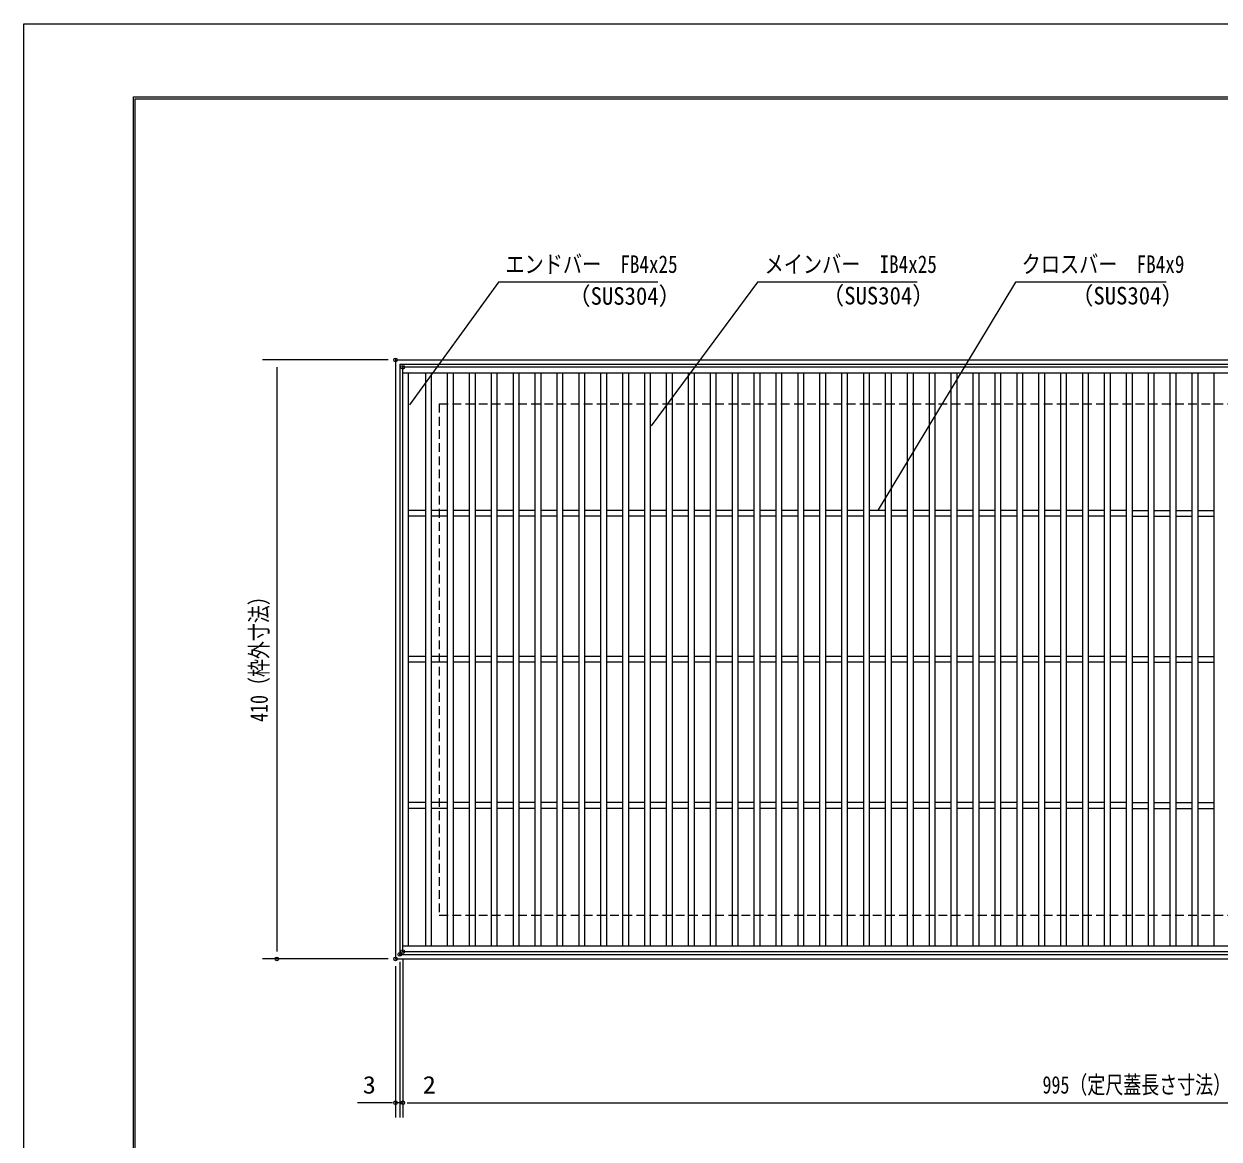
# Model space of a CAD drawing. Units: millimetres, scale not verified. Extents: x -1050 to 1050, y -742 to 742.
# Drawn here: x -1050 to -231, y -21 to 742 of the extents above; entities that cross this region are included whole.
import ezdxf
from ezdxf.enums import TextEntityAlignment as Align

# ---------------------------------------------------------------- set-up
doc = ezdxf.new("R2010")
doc.units = ezdxf.units.MM
doc.header["$LTSCALE"] = 5
doc.header["$PDMODE"] = 32
doc.header["$PDSIZE"] = 2.5
doc.linetypes.add('DASHED1', pattern=[1.8, 1.2, -0.6])
for name, color, linetype, lineweight in [('0-0_7-図\u3000枠', 4, 'Continuous', 9), ('0-2_枠', 7, 'Continuous', 9), ('0-3_寸法注釈', 2, 'Continuous', 9), ('0-5_DEFPOINTS', 134, 'Continuous', 9), ('0-6_蓋', 5, 'Continuous', 9), ('0-A_溝開口', 4, 'DASHED1', 9)]:
    doc.layers.add(name, color=color, linetype=linetype, lineweight=lineweight)
doc.styles.add('ＭＳ ゴシック', font='')
doc.styles.get('ＭＳ ゴシック').set_extended_font_data('MS Gothic')

msp = doc.modelspace()

# ---------------------------------------------------------------- linework, layer by layer
at = {"layer": '0-0_7-図\u3000枠'}
for p, q in [((-975, -692.5), (-975, 692.5)), ((-973.75, -691.25), (-973.75, 691.25)), ((-973.75, 691.25), (998.75, 691.25))]:
    msp.add_line(p, q, dxfattribs=at)
msp.add_lwpolyline([(-975, 692.5), (1000, 692.5), (1000, -692.5)], dxfattribs=at)
at = {"layer": '0-2_枠'}
for p, q in [((-795.45, 512.475), (409.55, 512.475)), ((-795.45, 512.475), (-795.45, 102.475)), ((-792.45, 509.475), (407.714, 509.475)), ((-792.45, 509.475), (-792.45, 105.475)), ((-795.45, 102.475), (409.55, 102.475)), ((-792.45, 105.475), (411.386, 105.475))]:
    msp.add_line(p, q, dxfattribs=at)
at = {"layer": '0-3_寸法注釈'}
for p, q in [((-800.45, 512.475), (-886.669, 512.475)), ((-876.669, 507.475), (-876.669, 107.475)), ((-800.45, 102.475), (-886.669, 102.475)), ((-792.45, 100.475), (-792.45, -6.047)), ((-792.45, 100.475), (-792.45, -6.047)), ((-790.45, 102.475), (-790.45, -6.047)), ((-790.45, 102.475), (-790.45, -6.047)), ((-795.45, 97.475), (-795.45, -6.047)), ((-800.45, 3.953), (-821.563, 3.953)), ((-797.45, 3.953), (-802.45, 3.953)), ((-792.45, 3.953), (-795.45, 3.953)), ((-792.45, 3.953), (-790.45, 3.953)), ((-787.45, 3.953), (-782.45, 3.953)), ((-785.45, 3.953), (199.55, 3.953)), ((-785.45, 3.953), (-764.337, 3.953))]:
    msp.add_line(p, q, dxfattribs=at)
for points in [[(-615.707, 565.749), (-724.931, 565.749), (-785.857, 481.667)], [(-438.147, 565.749), (-547.371, 565.749), (-620.349, 467.453)], [(-267.513, 565.749), (-370.72, 565.749), (-464.747, 409.829)]]:
    msp.add_lwpolyline(points, dxfattribs=at)
at = {"layer": '0-5_DEFPOINTS'}
msp.add_lwpolyline([(-1050, -742.5), (-1050, 742.5), (1050, 742.5), (1050, -742.5)], close=True, dxfattribs=at)
for p in [(-795.45, 512.475), (-792.45, 105.475), (-790.45, 107.475), (-876.669, 102.475), (-795.45, 102.475), (-795.45, 102.475), (-795.45, 3.953), (-790.45, 3.953)]:
    msp.add_point(p, dxfattribs=at)
at = {"layer": '0-6_蓋'}
for p, q in [((204.55, 507.475), (-790.45, 507.475)), ((-790.45, 107.475), (-790.45, 507.475)), ((204.55, 503.475), (-790.45, 503.475)), ((-786.45, 111.475), (-786.45, 503.475)), ((-774.95, 503.475), (-774.95, 111.475)), ((-770.95, 503.475), (-770.95, 111.475)), ((-759.95, 503.475), (-759.95, 111.475)), ((-755.95, 503.475), (-755.95, 111.475)), ((-744.95, 503.475), (-744.95, 111.475)), ((-740.95, 503.475), (-740.95, 111.475)), ((-729.95, 503.475), (-729.95, 111.475)), ((-725.95, 503.475), (-725.95, 111.475)), ((-714.95, 503.475), (-714.95, 111.475)), ((-710.95, 503.475), (-710.95, 111.475)), ((-699.95, 503.475), (-699.95, 111.475)), ((-695.95, 503.475), (-695.95, 111.475)), ((-684.95, 503.475), (-684.95, 111.475)), ((-680.95, 503.475), (-680.95, 111.475)), ((-669.95, 503.475), (-669.95, 111.475)), ((-665.95, 503.475), (-665.95, 111.475)), ((-654.95, 503.475), (-654.95, 111.475)), ((-650.95, 503.475), (-650.95, 111.475)), ((-639.95, 503.475), (-639.95, 111.475)), ((-635.95, 503.475), (-635.95, 111.475)), ((-624.95, 503.475), (-624.95, 111.475)), ((-620.95, 503.475), (-620.95, 111.475)), ((-609.95, 503.475), (-609.95, 111.475)), ((-605.95, 503.475), (-605.95, 111.475)), ((-594.95, 503.475), (-594.95, 111.475)), ((-590.95, 503.475), (-590.95, 111.475)), ((-579.95, 503.475), (-579.95, 111.475)), ((-575.95, 503.475), (-575.95, 111.475)), ((-564.95, 503.475), (-564.95, 111.475)), ((-560.95, 503.475), (-560.95, 111.475)), ((-549.95, 503.475), (-549.95, 111.475)), ((-545.95, 503.475), (-545.95, 111.475)), ((-534.95, 503.475), (-534.95, 111.475)), ((-530.95, 503.475), (-530.95, 111.475)), ((-519.95, 503.475), (-519.95, 111.475)), ((-515.95, 503.475), (-515.95, 111.475)), ((-504.95, 503.475), (-504.95, 111.475)), ((-500.95, 503.475), (-500.95, 111.475)), ((-489.95, 503.475), (-489.95, 111.475)), ((-485.95, 503.475), (-485.95, 111.475)), ((-474.95, 503.475), (-474.95, 111.475)), ((-470.95, 503.475), (-470.95, 111.475)), ((-459.95, 503.475), (-459.95, 111.475)), ((-455.95, 503.475), (-455.95, 111.475)), ((-444.95, 503.475), (-444.95, 111.475)), ((-440.95, 503.475), (-440.95, 111.475)), ((-429.95, 503.475), (-429.95, 111.475)), ((-425.95, 503.475), (-425.95, 111.475)), ((-414.95, 503.475), (-414.95, 111.475)), ((-410.95, 503.475), (-410.95, 111.475)), ((-399.95, 503.475), (-399.95, 111.475)), ((-395.95, 503.475), (-395.95, 111.475)), ((-384.95, 503.475), (-384.95, 111.475)), ((-380.95, 503.475), (-380.95, 111.475)), ((-369.95, 503.475), (-369.95, 111.475)), ((-365.95, 503.475), (-365.95, 111.475)), ((-354.95, 503.475), (-354.95, 111.475)), ((-350.95, 503.475), (-350.95, 111.475)), ((-339.95, 503.475), (-339.95, 111.475)), ((-335.95, 503.475), (-335.95, 111.475)), ((-324.95, 503.475), (-324.95, 111.475)), ((-320.95, 503.475), (-320.95, 111.475)), ((-309.95, 503.475), (-309.95, 111.475)), ((-305.95, 503.475), (-305.95, 111.475)), ((-294.95, 503.475), (-294.95, 111.475)), ((-290.95, 503.475), (-290.95, 111.475)), ((-279.95, 503.475), (-279.95, 111.475)), ((-275.95, 503.475), (-275.95, 111.475)), ((-264.95, 503.475), (-264.95, 111.475)), ((-260.95, 503.475), (-260.95, 111.475)), ((-249.95, 503.475), (-249.95, 111.475)), ((-245.95, 503.475), (-245.95, 111.475)), ((-234.95, 503.475), (-234.95, 111.475)), ((-774.95, 409.475), (-786.45, 409.475)), ((-759.95, 409.475), (-770.95, 409.475)), ((-744.95, 409.475), (-755.95, 409.475)), ((-729.95, 409.475), (-740.95, 409.475)), ((-714.95, 409.475), (-725.95, 409.475)), ((-699.95, 409.475), (-710.95, 409.475)), ((-684.95, 409.475), (-695.95, 409.475)), ((-669.95, 409.475), (-680.95, 409.475)), ((-654.95, 409.475), (-665.95, 409.475)), ((-639.95, 409.475), (-650.95, 409.475)), ((-624.95, 409.475), (-635.95, 409.475)), ((-609.95, 409.475), (-620.95, 409.475)), ((-594.95, 409.475), (-605.95, 409.475)), ((-579.95, 409.475), (-590.95, 409.475)), ((-564.95, 409.475), (-575.95, 409.475)), ((-549.95, 409.475), (-560.95, 409.475)), ((-534.95, 409.475), (-545.95, 409.475)), ((-519.95, 409.475), (-530.95, 409.475)), ((-504.95, 409.475), (-515.95, 409.475)), ((-489.95, 409.475), (-500.95, 409.475)), ((-474.95, 409.475), (-485.95, 409.475)), ((-459.95, 409.475), (-470.95, 409.475)), ((-444.95, 409.475), (-455.95, 409.475)), ((-429.95, 409.475), (-440.95, 409.475)), ((-414.95, 409.475), (-425.95, 409.475)), ((-399.95, 409.475), (-410.95, 409.475)), ((-384.95, 409.475), (-395.95, 409.475)), ((-369.95, 409.475), (-380.95, 409.475)), ((-354.95, 409.475), (-365.95, 409.475)), ((-339.95, 409.475), (-350.95, 409.475)), ((-324.95, 409.475), (-335.95, 409.475)), ((-309.95, 409.475), (-320.95, 409.475)), ((-294.95, 409.475), (-305.95, 409.475)), ((-290.95, 409.475), (-279.95, 409.475)), ((-275.95, 409.475), (-264.95, 409.475)), ((-260.95, 409.475), (-249.95, 409.475)), ((-245.95, 409.475), (-234.95, 409.475)), ((-774.95, 405.475), (-786.45, 405.475)), ((-759.95, 405.475), (-770.95, 405.475)), ((-744.95, 405.475), (-755.95, 405.475)), ((-729.95, 405.475), (-740.95, 405.475)), ((-714.95, 405.475), (-725.95, 405.475)), ((-699.95, 405.475), (-710.95, 405.475)), ((-684.95, 405.475), (-695.95, 405.475)), ((-669.95, 405.475), (-680.95, 405.475)), ((-654.95, 405.475), (-665.95, 405.475)), ((-639.95, 405.475), (-650.95, 405.475)), ((-624.95, 405.475), (-635.95, 405.475)), ((-609.95, 405.475), (-620.95, 405.475)), ((-594.95, 405.475), (-605.95, 405.475)), ((-579.95, 405.475), (-590.95, 405.475)), ((-564.95, 405.475), (-575.95, 405.475)), ((-549.95, 405.475), (-560.95, 405.475)), ((-534.95, 405.475), (-545.95, 405.475)), ((-519.95, 405.475), (-530.95, 405.475)), ((-504.95, 405.475), (-515.95, 405.475)), ((-489.95, 405.475), (-500.95, 405.475)), ((-474.95, 405.475), (-485.95, 405.475)), ((-459.95, 405.475), (-470.95, 405.475)), ((-444.95, 405.475), (-455.95, 405.475)), ((-429.95, 405.475), (-440.95, 405.475)), ((-414.95, 405.475), (-425.95, 405.475)), ((-399.95, 405.475), (-410.95, 405.475)), ((-384.95, 405.475), (-395.95, 405.475)), ((-369.95, 405.475), (-380.95, 405.475)), ((-354.95, 405.475), (-365.95, 405.475)), ((-339.95, 405.475), (-350.95, 405.475)), ((-324.95, 405.475), (-335.95, 405.475)), ((-309.95, 405.475), (-320.95, 405.475)), ((-294.95, 405.475), (-305.95, 405.475)), ((-290.95, 405.475), (-279.95, 405.475)), ((-275.95, 405.475), (-264.95, 405.475)), ((-260.95, 405.475), (-249.95, 405.475)), ((-245.95, 405.475), (-234.95, 405.475)), ((-774.95, 309.475), (-786.45, 309.475)), ((-774.95, 305.475), (-786.45, 305.475)), ((-759.95, 309.475), (-770.95, 309.475)), ((-759.95, 305.475), (-770.95, 305.475)), ((-744.95, 309.475), (-755.95, 309.475)), ((-744.95, 305.475), (-755.95, 305.475)), ((-729.95, 309.475), (-740.95, 309.475)), ((-729.95, 305.475), (-740.95, 305.475)), ((-714.95, 309.475), (-725.95, 309.475)), ((-714.95, 305.475), (-725.95, 305.475)), ((-699.95, 309.475), (-710.95, 309.475)), ((-699.95, 305.475), (-710.95, 305.475)), ((-684.95, 309.475), (-695.95, 309.475)), ((-684.95, 305.475), (-695.95, 305.475)), ((-669.95, 309.475), (-680.95, 309.475)), ((-669.95, 305.475), (-680.95, 305.475)), ((-654.95, 309.475), (-665.95, 309.475)), ((-654.95, 305.475), (-665.95, 305.475)), ((-639.95, 309.475), (-650.95, 309.475)), ((-639.95, 305.475), (-650.95, 305.475)), ((-624.95, 309.475), (-635.95, 309.475)), ((-624.95, 305.475), (-635.95, 305.475)), ((-609.95, 309.475), (-620.95, 309.475)), ((-609.95, 305.475), (-620.95, 305.475)), ((-594.95, 309.475), (-605.95, 309.475)), ((-594.95, 305.475), (-605.95, 305.475)), ((-579.95, 309.475), (-590.95, 309.475)), ((-579.95, 305.475), (-590.95, 305.475)), ((-564.95, 309.475), (-575.95, 309.475)), ((-564.95, 305.475), (-575.95, 305.475)), ((-549.95, 309.475), (-560.95, 309.475)), ((-549.95, 305.475), (-560.95, 305.475)), ((-534.95, 309.475), (-545.95, 309.475)), ((-534.95, 305.475), (-545.95, 305.475)), ((-519.95, 309.475), (-530.95, 309.475)), ((-519.95, 305.475), (-530.95, 305.475)), ((-504.95, 309.475), (-515.95, 309.475)), ((-504.95, 305.475), (-515.95, 305.475)), ((-489.95, 309.475), (-500.95, 309.475)), ((-489.95, 305.475), (-500.95, 305.475)), ((-474.95, 309.475), (-485.95, 309.475)), ((-474.95, 305.475), (-485.95, 305.475)), ((-459.95, 309.475), (-470.95, 309.475)), ((-459.95, 305.475), (-470.95, 305.475)), ((-444.95, 309.475), (-455.95, 309.475)), ((-444.95, 305.475), (-455.95, 305.475)), ((-429.95, 309.475), (-440.95, 309.475)), ((-429.95, 305.475), (-440.95, 305.475)), ((-414.95, 309.475), (-425.95, 309.475)), ((-414.95, 305.475), (-425.95, 305.475)), ((-399.95, 309.475), (-410.95, 309.475)), ((-399.95, 305.475), (-410.95, 305.475)), ((-384.95, 309.475), (-395.95, 309.475)), ((-384.95, 305.475), (-395.95, 305.475)), ((-369.95, 309.475), (-380.95, 309.475)), ((-369.95, 305.475), (-380.95, 305.475)), ((-354.95, 309.475), (-365.95, 309.475)), ((-354.95, 305.475), (-365.95, 305.475)), ((-339.95, 309.475), (-350.95, 309.475)), ((-339.95, 305.475), (-350.95, 305.475)), ((-324.95, 309.475), (-335.95, 309.475)), ((-324.95, 305.475), (-335.95, 305.475)), ((-309.95, 309.475), (-320.95, 309.475)), ((-309.95, 305.475), (-320.95, 305.475)), ((-294.95, 309.475), (-305.95, 309.475)), ((-294.95, 305.475), (-305.95, 305.475)), ((-290.95, 309.475), (-279.95, 309.475)), ((-290.95, 305.475), (-279.95, 305.475)), ((-275.95, 309.475), (-264.95, 309.475)), ((-275.95, 305.475), (-264.95, 305.475)), ((-260.95, 309.475), (-249.95, 309.475)), ((-260.95, 305.475), (-249.95, 305.475)), ((-245.95, 309.475), (-234.95, 309.475)), ((-245.95, 305.475), (-234.95, 305.475)), ((-774.95, 209.475), (-786.45, 209.475)), ((-774.95, 205.475), (-786.45, 205.475)), ((-759.95, 209.475), (-770.95, 209.475)), ((-759.95, 205.475), (-770.95, 205.475)), ((-744.95, 209.475), (-755.95, 209.475)), ((-744.95, 205.475), (-755.95, 205.475)), ((-729.95, 209.475), (-740.95, 209.475)), ((-729.95, 205.475), (-740.95, 205.475)), ((-714.95, 209.475), (-725.95, 209.475)), ((-714.95, 205.475), (-725.95, 205.475)), ((-699.95, 209.475), (-710.95, 209.475)), ((-699.95, 205.475), (-710.95, 205.475)), ((-684.95, 209.475), (-695.95, 209.475)), ((-684.95, 205.475), (-695.95, 205.475)), ((-669.95, 209.475), (-680.95, 209.475)), ((-669.95, 205.475), (-680.95, 205.475)), ((-654.95, 209.475), (-665.95, 209.475)), ((-654.95, 205.475), (-665.95, 205.475)), ((-639.95, 209.475), (-650.95, 209.475)), ((-639.95, 205.475), (-650.95, 205.475)), ((-624.95, 209.475), (-635.95, 209.475)), ((-624.95, 205.475), (-635.95, 205.475)), ((-609.95, 209.475), (-620.95, 209.475)), ((-609.95, 205.475), (-620.95, 205.475)), ((-594.95, 209.475), (-605.95, 209.475)), ((-594.95, 205.475), (-605.95, 205.475)), ((-579.95, 209.475), (-590.95, 209.475)), ((-579.95, 205.475), (-590.95, 205.475)), ((-564.95, 209.475), (-575.95, 209.475)), ((-564.95, 205.475), (-575.95, 205.475)), ((-549.95, 209.475), (-560.95, 209.475)), ((-549.95, 205.475), (-560.95, 205.475)), ((-534.95, 209.475), (-545.95, 209.475)), ((-534.95, 205.475), (-545.95, 205.475)), ((-519.95, 209.475), (-530.95, 209.475)), ((-519.95, 205.475), (-530.95, 205.475)), ((-504.95, 209.475), (-515.95, 209.475)), ((-504.95, 205.475), (-515.95, 205.475)), ((-489.95, 209.475), (-500.95, 209.475)), ((-489.95, 205.475), (-500.95, 205.475)), ((-474.95, 209.475), (-485.95, 209.475)), ((-474.95, 205.475), (-485.95, 205.475)), ((-459.95, 209.475), (-470.95, 209.475)), ((-459.95, 205.475), (-470.95, 205.475)), ((-444.95, 209.475), (-455.95, 209.475)), ((-444.95, 205.475), (-455.95, 205.475)), ((-429.95, 209.475), (-440.95, 209.475)), ((-429.95, 205.475), (-440.95, 205.475)), ((-414.95, 209.475), (-425.95, 209.475)), ((-414.95, 205.475), (-425.95, 205.475)), ((-399.95, 209.475), (-410.95, 209.475)), ((-399.95, 205.475), (-410.95, 205.475)), ((-384.95, 209.475), (-395.95, 209.475)), ((-384.95, 205.475), (-395.95, 205.475)), ((-369.95, 209.475), (-380.95, 209.475)), ((-369.95, 205.475), (-380.95, 205.475)), ((-354.95, 209.475), (-365.95, 209.475)), ((-354.95, 205.475), (-365.95, 205.475)), ((-339.95, 209.475), (-350.95, 209.475)), ((-339.95, 205.475), (-350.95, 205.475)), ((-324.95, 209.475), (-335.95, 209.475)), ((-324.95, 205.475), (-335.95, 205.475)), ((-309.95, 209.475), (-320.95, 209.475)), ((-309.95, 205.475), (-320.95, 205.475)), ((-294.95, 209.475), (-305.95, 209.475)), ((-294.95, 205.475), (-305.95, 205.475)), ((-290.95, 209.475), (-279.95, 209.475)), ((-290.95, 205.475), (-279.95, 205.475)), ((-275.95, 209.475), (-264.95, 209.475)), ((-275.95, 205.475), (-264.95, 205.475)), ((-260.95, 209.475), (-249.95, 209.475)), ((-260.95, 205.475), (-249.95, 205.475)), ((-245.95, 209.475), (-234.95, 209.475)), ((-245.95, 205.475), (-234.95, 205.475)), ((-790.45, 111.475), (204.55, 111.475)), ((-790.45, 107.475), (204.55, 107.475))]:
    msp.add_line(p, q, dxfattribs=at)
at = {"layer": '0-6_蓋', "color": 7}
for p in [(-790.45, 507.475), (-790.45, 107.475)]:
    msp.add_point(p, dxfattribs=at)
at = {"layer": '0-A_溝開口'}
for p, q in [((-765.45, 482.475), (204.55, 482.475)), ((-765.45, 482.475), (-765.45, 132.475)), ((-765.45, 132.475), (204.55, 132.475))]:
    msp.add_line(p, q, dxfattribs=at)

# ---------------------------------------------------------------- texts
at = {"layer": '0-3_寸法注釈', "color": 7, "style": 'ＭＳ ゴシック'}
for s, height, width, p in [('エンドバー\u3000FB4x25', 12.02, 0.8, (-720.154, 568.436)), ('メインバー\u3000IB4x25', 12.02, 0.8, (-542.594, 568.436)), ('クロスバー\u3000FB4x9', 12.03, 0.8, (-366.554, 568.436)), ('（SUS304）', 12.02, 0.95, (-677.407, 546.644)), ('（SUS304）', 12.02, 0.95, (-503.663, 546.881)), ('（SUS304）', 12.02, 0.95, (-332.951, 546.881)), ('3', 12.02, 1.1, (-817.873, 6.64)), ('2', 12.02, 1.1, (-776.76, 6.64)), ('995（定尺蓋長さ寸法）', 12.03, 0.75, (-352.249, 6.64))]:
    msp.add_text(s, height=height, dxfattribs=dict(at, width=width)).set_placement(p, align=Align.BOTTOM_LEFT)
at = {"layer": '0-3_寸法注釈', "color": 7, "style": 'ＭＳ ゴシック', "width": 0.75}
msp.add_text('410（枠外寸法）', height=12.02, rotation=90, dxfattribs=at).set_placement((-879.356, 264.682), align=Align.BOTTOM_LEFT)

doc.saveas('drawing.dxf')
